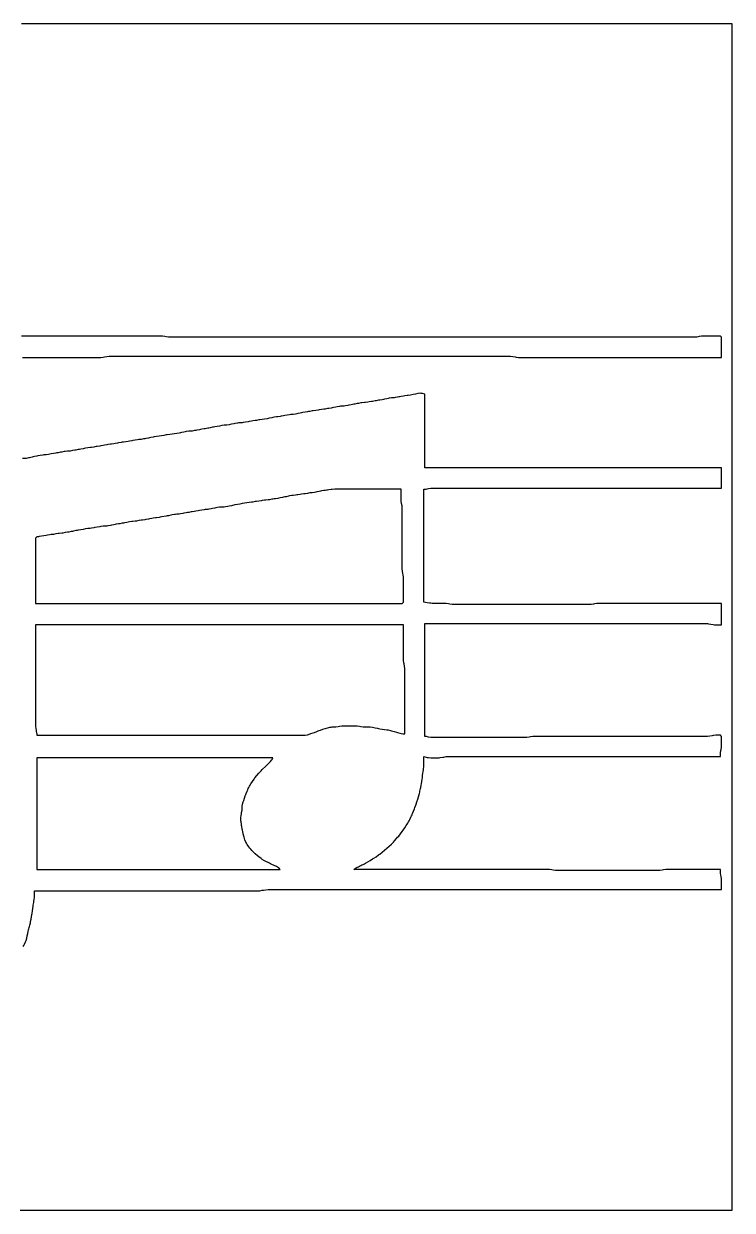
# Model space of a CAD drawing. Extents: x 0 to 1500, y 0 to 999.
# Drawn here: x 903 to 1500, y 0 to 999 of the extents above; entities that cross this region are included whole.
import ezdxf

# ---------------------------------------------------------------- set-up
doc = ezdxf.new("R2010")
doc.units = 0
doc.layers.add('C18', color=18, linetype='CONTINUOUS')
doc.layers.add('C7', color=7, linetype='CONTINUOUS')

msp = doc.modelspace()

# ---------------------------------------------------------------- linework, layer by layer
at = {"layer": 'C18'}
for points in [[(902, 718), (904, 718), (909, 718), (917, 718), (920, 718), (924, 718), (928, 718), (932, 718), (934, 718), (950, 718), (951, 718), (955, 718), (959, 718), (961, 718), (963, 718), (964, 718), (966, 718), (968, 718.083313), (970, 718.388916), (971, 718.611084), (973, 718.916687), (975, 719), (977, 719), (981, 719), (982, 719), (989, 719), (993, 719), (994, 719), (998, 719), (1001, 719), (1003, 719), (1004, 719), (1005, 719), (1006, 719), (1007, 719), (1011, 719), (1012, 719), (1017, 719), (1025, 719), (1026, 719), (1028, 719), (1029, 719), (1030, 719), (1032, 719), (1033, 719), (1035, 719), (1036, 719), (1037, 719), (1038, 719), (1042, 719), (1043, 719), (1044, 719), (1052, 719), (1054, 719), (1062, 719), (1063, 719), (1064, 719), (1068, 719), (1070, 719), (1078, 719), (1080, 719), (1082, 719), (1083, 719), (1085, 719), (1087, 719), (1088, 719), (1096, 719), (1100, 719), (1101, 719), (1105, 719), (1106, 719), (1107, 719), (1108, 719), (1110, 719), (1113, 719), (1114, 719), (1115, 719), (1117, 719), (1118, 719), (1120, 719), (1121, 719), (1123, 719), (1124, 719), (1140, 719), (1148, 719), (1149, 719), (1151, 719), (1152, 719), (1154, 719), (1156, 719), (1157, 719), (1161, 719), (1163, 719), (1164, 719), (1166, 719), (1170, 719), (1171, 719), (1175, 719), (1177, 719), (1181, 719), (1182, 719), (1184, 719), (1185, 719), (1187, 719), (1195, 719), (1196, 719), (1197, 719), (1199, 719), (1201, 719), (1204, 719), (1206, 719), (1207, 719), (1209, 719), (1210, 719), (1211, 719), (1215, 719), (1216, 719), (1220, 719), (1221, 719), (1223, 719), (1224, 719), (1228, 719), (1233, 719), (1237, 719), (1241, 719), (1242, 719), (1246, 719), (1250, 719), (1251, 719), (1252, 719), (1254, 719), (1256, 719), (1257, 719), (1265, 719), (1266, 719), (1269, 719), (1270, 719), (1275, 719), (1280, 719), (1281, 719), (1282, 719), (1283, 719), (1284, 719), (1286, 719), (1287, 719), (1289, 719), (1292, 719), (1293, 719), (1294, 719), (1298, 719), (1299, 719), (1307, 719), (1311, 719), (1313, 719), (1315, 718.916687), (1317, 718.611084), (1318, 718.388916), (1320, 718.083313), (1322, 718), (1324, 718), (1328, 718), (1332, 718), (1333, 718), (1335, 718), (1337, 718), (1339, 718), (1340, 718), (1341, 718), (1343, 718), (1347, 718), (1348, 718), (1352, 718), (1356, 718), (1357, 718), (1358, 718), (1366, 718), (1370, 718), (1371, 718), (1374, 718), (1378, 718), (1382, 718), (1386, 718), (1387, 718), (1388, 718), (1392, 718), (1393, 718), (1394, 718), (1396, 718), (1400, 718), (1401, 718), (1403, 718), (1407, 718), (1408, 718), (1410, 718), (1411, 718), (1412, 718), (1414, 718), (1416, 718), (1417, 718), (1418, 718), (1423, 718), (1425, 718), (1426, 718), (1428, 718), (1432, 718), (1434, 718), (1435, 718), (1439, 718), (1442, 718), (1443, 718), (1451, 718), (1455, 718), (1456, 718), (1460, 718), (1463, 718), (1464, 718), (1468, 718), (1469, 718), (1470, 718), (1478, 718), (1479, 718), (1483, 718), (1484, 718), (1488.944458, 718), (1489.5, 718), (1491, 718), (1491, 726), (1491, 730), (1491, 735), (1490, 736), (1487.944458, 736), (1486.944458, 736), (1486, 736), (1485, 736), (1483, 736), (1481, 736), (1480, 736), (1478, 736), (1477, 736), (1475, 735.972229), (1474, 735.916687), (1472, 735.611084), (1470, 735.222229), (1469, 735.083313), (1467, 735), (1465, 735), (1463, 735), (1462, 735), (1458, 735), (1456, 735), (1455, 735), (1453, 735), (1452, 735), (1444, 735), (1442, 735), (1438, 735), (1437, 735), (1429, 735), (1428, 735), (1424, 735), (1422, 735), (1418, 735), (1414, 735), (1413, 735), (1411, 735), (1410, 735), (1406, 735), (1404, 735), (1403, 735), (1395, 735), (1390, 735), (1386, 735), (1385, 735), (1384, 735), (1383, 735), (1382, 735), (1381, 735), (1380, 735), (1378, 735), (1377, 735), (1375, 735), (1374, 735), (1373, 735), (1369, 735), (1365, 735), (1363, 735), (1362, 735), (1360, 735), (1359, 735), (1355, 735), (1347, 735), (1346, 735), (1344, 735), (1340, 735), (1338, 735), (1336, 735), (1335, 735), (1333, 735), (1331, 735), (1327, 735), (1323, 735), (1319, 735), (1318, 735), (1317, 735), (1301, 735), (1285, 735), (1281, 735), (1279, 735), (1278, 735), (1272, 735), (1270, 735), (1266, 735), (1265, 735), (1257, 735), (1255, 735), (1254, 735), (1252, 735), (1251, 735), (1250, 735), (1245, 735), (1244, 735), (1243, 735), (1239, 735), (1238, 735), (1237, 735), (1236, 735), (1234, 735), (1218, 735), (1214, 735), (1213, 735), (1207, 735), (1203, 735), (1199, 735), (1198, 735), (1197, 735), (1195, 735), (1194, 735), (1192, 735), (1191, 735), (1187, 735), (1171, 735), (1170, 735), (1169, 735), (1166, 735), (1164, 735), (1160, 735), (1157, 735), (1155, 735), (1154, 735), (1152, 735), (1150, 735), (1148, 735), (1147, 735), (1146, 735), (1144, 735), (1128, 735), (1126, 735), (1125, 735), (1123, 735), (1119, 735), (1111, 735), (1110, 735), (1109, 735), (1108, 735), (1104, 735), (1100, 735), (1096, 735), (1090, 735), (1087, 735), (1086, 735), (1084, 735), (1083, 735), (1081, 735), (1080, 735), (1064, 735), (1063, 735), (1062, 735), (1061, 735), (1060, 735), (1059, 735), (1043, 735), (1042, 735), (1041, 735), (1040, 735), (1038, 735), (1036, 735), (1035, 735), (1031, 735), (1028, 735), (1027, 735), (1025, 735.083313), (1023, 735.388916), (1022, 735.611084), (1020, 735.916687), (1019, 735.972229), (1017, 736), (1016, 736), (1012, 736), (1011, 736), (1010, 736), (994, 736), (988, 736), (985, 736), (979, 736), (978, 736), (974, 736), (969, 736), (968, 736), (965, 736), (961, 736), (959, 736), (955, 736), (950, 736), (949, 736), (944, 736), (940, 736), (939, 736), (934, 736), (926, 736), (921, 736), (915, 736), (914, 736), (910, 736), (908, 736), (905, 736), (901, 736)], [(902.611084, 222), (903.166687, 223), (903.722229, 224), (904.611084, 226), (904.972229, 227), (905.583313, 229), (906, 231), (906.388916, 233), (906.861084, 235), (907.138916, 236), (907.361084, 237), (907.638916, 238), (907.861084, 239), (908.138916, 240), (908.611084, 242), (908.805542, 243), (909.194458, 245), (909.611084, 247), (909.944458, 249), (910.055542, 250), (910.388916, 252), (910.777771, 254), (911, 256), (911.083313, 257), (911.388916, 259), (911.611084, 260), (911.916687, 262), (911.972229, 263), (912, 265), (912, 265.944458), (912, 269), (913.5, 269), (914.055542, 269), (917, 269), (921, 269), (922, 269), (926, 269), (930, 269), (932, 269), (933, 269), (937, 269), (941, 269), (942, 269), (947, 269), (954, 269), (962, 269), (964, 269), (965, 269), (967, 269), (971, 269), (973, 269), (974, 269), (978, 269), (980, 269), (988, 269), (989, 269), (994, 269), (1010, 269), (1012, 269), (1017, 269), (1025, 269), (1026, 269), (1034, 269), (1035, 269), (1037, 269), (1045, 269), (1046, 269), (1048, 269), (1049, 269), (1051, 269), (1052, 269), (1054, 269), (1056, 269), (1058, 269), (1062, 269), (1070, 269), (1071, 269), (1072, 269), (1073, 269), (1077, 269), (1079, 269), (1080, 269), (1085, 269), (1093, 269), (1096, 269), (1098, 269), (1100, 269), (1102, 269.083344), (1104, 269.388885), (1105, 269.611115), (1107, 269.916656), (1109, 270), (1111, 270), (1112, 270), (1114, 270), (1122, 270), (1123, 270), (1131, 270), (1133, 270), (1138, 270), (1146, 270), (1150, 270), (1151, 270), (1159, 270), (1161, 270), (1162, 270), (1164, 270), (1168, 270), (1176, 270), (1177, 270), (1178, 270), (1186, 270), (1187, 270), (1188, 270), (1189, 270), (1190, 270), (1194, 270), (1195, 270), (1197, 270), (1198, 270), (1206, 270), (1207, 270), (1208, 270), (1210, 270), (1214, 270), (1218, 270), (1222, 270), (1223, 270), (1224, 270), (1228, 270), (1229, 270), (1230, 270), (1231, 270), (1232, 270), (1236, 270), (1240, 270), (1241, 270), (1245, 270), (1246, 270), (1247, 270), (1252, 270), (1253, 270), (1261, 270), (1269, 270), (1270, 270), (1271, 270), (1273, 270), (1281, 270), (1285, 270), (1286, 270), (1290, 270), (1291, 270), (1292, 270), (1293, 270), (1294, 270), (1296, 270), (1304, 270), (1308, 270), (1316, 270), (1320, 270), (1321, 270), (1323, 270), (1324, 270), (1328, 270), (1332, 270), (1333, 270), (1334, 270), (1335, 270), (1336, 270), (1337, 270), (1339, 270), (1340, 270), (1345, 270), (1346, 270), (1348, 270), (1356, 270), (1360, 270), (1361, 270), (1362, 270), (1363, 270), (1364, 270), (1368, 270), (1369, 270), (1370, 270), (1375, 270), (1376, 270), (1380, 270), (1381, 270), (1382, 270), (1383, 270), (1391, 270), (1392, 270), (1393, 270), (1401, 270), (1402, 270), (1404, 270), (1408, 270), (1409, 270), (1410, 270), (1418, 270), (1419, 270), (1423, 270), (1425, 270), (1426, 270), (1428, 270), (1429, 270), (1430, 270), (1432, 270), (1433, 270), (1436, 270), (1444, 270), (1460, 270), (1462, 270), (1464, 270), (1465, 270), (1469, 270), (1473, 270), (1474, 270), (1475, 270), (1478, 270), (1479, 270), (1483, 270), (1484, 270), (1488.944458, 270), (1489.5, 270), (1491, 270), (1491, 275), (1491, 277), (1490.972168, 278), (1490.916626, 279), (1490.611084, 281), (1490.388916, 282), (1490.083374, 283.944458), (1490.027832, 284.944458), (1490, 287), (1487.944458, 287), (1486.944458, 287), (1484, 287), (1483, 287), (1482, 287), (1478, 287), (1470, 287), (1466, 287), (1463, 287), (1461, 287), (1459, 287), (1458, 287), (1456, 287), (1455, 287), (1453, 287), (1452, 287), (1451, 287), (1448, 287), (1446, 287), (1444, 286.916656), (1442, 286.611115), (1441, 286.388885), (1439, 286.083344), (1438, 286.027771), (1436, 286), (1434, 286), (1426, 286), (1422, 286), (1421, 286), (1417, 286), (1415, 286), (1411, 286), (1410, 286), (1406, 286), (1404, 286), (1403, 286), (1402, 286), (1401, 286), (1399, 286), (1397, 286), (1396, 286), (1394, 286), (1391, 286), (1390, 286), (1386, 286), (1385, 286), (1377, 286), (1369, 286), (1367, 286), (1366, 286), (1364, 286), (1361, 286), (1360, 286), (1358, 286), (1355, 286), (1353, 286), (1351, 286.083344), (1349, 286.388885), (1348, 286.611115), (1346, 286.916656), (1344, 287), (1342, 287), (1338, 287), (1330, 287), (1326, 287), (1310, 287), (1302, 287), (1298, 287), (1297, 287), (1295, 287), (1292, 287), (1291, 287), (1290, 287), (1288, 287), (1284, 287), (1283, 287), (1275, 287), (1271, 287), (1267, 287), (1259, 287), (1257, 287), (1241, 287), (1237, 287), (1236, 287), (1235, 287), (1233, 287), (1229, 287), (1227, 287), (1225, 287), (1222, 287), (1220, 287), (1212, 287), (1208, 287), (1207, 287), (1203, 287), (1199, 287), (1198, 287), (1197, 287), (1195, 287), (1194, 287), (1192, 287), (1191, 287), (1189, 287), (1188, 287), (1187, 287), (1186, 287), (1184.055542, 287), (1181, 287), (1182.5, 288), (1183.055542, 288.222229), (1184.055542, 288.805542), (1185, 289.222229), (1186, 289.777771), (1187, 290.222229), (1188, 290.777771), (1189, 291.222229), (1190, 291.777771), (1191, 292.25), (1193, 293.388885), (1195, 294.611115), (1197, 295.805542), (1198, 296.388885), (1200, 297.694458), (1202, 299.138885), (1203, 299.861115), (1205, 301.388885), (1207, 303.083344), (1209, 304.916656), (1211, 306.611115), (1212.916626, 308.222229), (1214.611084, 310.027771), (1215.388916, 311), (1217.083374, 313), (1218, 314), (1218.916626, 315), (1220.583374, 317), (1222, 319), (1222.666626, 320), (1224, 322), (1225.333374, 324), (1225.972168, 325), (1226.611084, 326), (1227.166626, 327), (1227.75, 328), (1228.222168, 329), (1229.222168, 331), (1229.75, 332), (1230.166626, 333), (1230.611084, 334), (1231.388916, 336), (1232.194458, 338), (1232.611084, 339), (1233.333374, 341), (1233.666626, 342), (1234.333374, 344), (1235, 346), (1235.611084, 348), (1236.138916, 350), (1236.361084, 351), (1236.638916, 352), (1236.861084, 353), (1237.361084, 355), (1237.611084, 356), (1237.944458, 358), (1238.055542, 359), (1238.388916, 361), (1238.777832, 363), (1238.916626, 364), (1239.083374, 366), (1239.388916, 368), (1239.611084, 369), (1239.916626, 371), (1239.972168, 372), (1240, 373), (1240, 375), (1240, 382), (1242.055542, 381.416656), (1243.055542, 381.222229), (1244, 381.083344), (1246, 381), (1247, 381), (1249, 381), (1251, 381), (1253, 381.027771), (1254, 381.083344), (1256, 381.388885), (1257, 381.611115), (1259, 381.916656), (1260, 381.972229), (1262, 382), (1264, 382), (1269, 382), (1271, 382), (1272, 382), (1280, 382), (1281, 382), (1285, 382), (1286, 382), (1290, 382), (1291, 382), (1292, 382), (1294, 382), (1302, 382), (1306, 382), (1307, 382), (1308, 382), (1312, 382), (1313, 382), (1314, 382), (1315, 382), (1317, 382), (1321, 382), (1322, 382), (1326, 382), (1327, 382), (1329, 382), (1330, 382), (1332, 382), (1340, 382), (1345, 382), (1346, 382), (1350, 382), (1351, 382), (1352, 382), (1353, 382), (1385, 382), (1386, 382), (1390, 382), (1391, 382), (1392, 382), (1393, 382), (1394, 382), (1402, 382), (1404, 382), (1408, 382), (1409, 382), (1410, 382), (1413, 382), (1415, 382), (1416, 382), (1417, 382), (1421, 382), (1429, 382), (1433, 382), (1437, 382), (1438, 382), (1446, 382), (1454, 382), (1458, 382), (1462, 382), (1463, 382), (1464, 382), (1468, 382), (1476, 382), (1477, 382), (1479, 382), (1480, 382), (1482, 382), (1487.944458, 382), (1490, 382), (1490.027832, 384.055542), (1490.083374, 385.055542), (1490.388916, 387), (1490.611084, 388), (1490.916626, 390), (1490.972168, 391), (1491, 392), (1491, 394), (1491, 399), (1490, 400), (1487.944458, 400), (1486.944458, 399.972229), (1486, 399.916656), (1484, 399.611115), (1483, 399.388885), (1481, 399.083344), (1479, 399), (1477, 399), (1473, 399), (1469, 399), (1461, 399), (1459, 399), (1458, 399), (1456, 399), (1455, 399), (1453, 399), (1452, 399), (1450, 399), (1442, 399), (1426, 399), (1422, 399), (1414, 399), (1410, 399), (1409, 399), (1406, 399), (1403, 399), (1400, 399), (1398, 399), (1394, 399), (1393, 399), (1389, 399), (1385, 399), (1381, 399), (1380, 399), (1379, 399), (1375, 399), (1367, 399), (1365, 399), (1363, 399), (1362, 399), (1358, 399), (1354, 399), (1352, 399), (1344, 399), (1342, 399), (1338, 399), (1337, 399), (1335, 399), (1334, 399), (1332, 398.916656), (1330, 398.611115), (1329, 398.388885), (1327, 398.083344), (1325, 398), (1323, 398), (1319, 398), (1318, 398), (1314, 398), (1313, 398), (1309, 398), (1308, 398), (1292, 398), (1276, 398), (1274, 398), (1273, 398), (1257, 398), (1255, 398), (1250, 398), (1248, 398), (1247, 398.027771), (1246, 398.083344), (1244.055542, 398.388885), (1242.5, 398.75), (1241, 399), (1241, 413), (1241, 416), (1241, 419), (1241, 421), (1241, 494), (1243.055542, 494), (1244.055542, 494), (1247, 494), (1249, 494), (1254, 494), (1256, 494), (1258, 494), (1259, 494), (1260, 494), (1261, 494), (1269, 494), (1270, 494), (1271, 494), (1275, 494), (1276, 494), (1277, 494), (1281, 494), (1282, 494), (1283, 494), (1284, 494), (1288, 494), (1289, 494), (1297, 494), (1313, 494), (1321, 494), (1322, 494), (1323, 494), (1324, 494), (1325, 494), (1327, 494), (1329, 494), (1330, 494), (1332, 494), (1336, 494), (1340, 494), (1342, 494), (1344, 494), (1345, 494), (1347, 494), (1355, 494), (1359, 494), (1375, 494), (1377, 494), (1385, 494), (1390, 494), (1391, 494), (1393, 494), (1395, 494), (1396, 494), (1397, 494), (1398, 494), (1399, 494), (1401, 494), (1403, 494), (1406, 494), (1410, 494), (1414, 494), (1415, 494), (1420, 494), (1421, 494), (1424, 494), (1426, 494), (1428, 494), (1429, 494), (1430, 494), (1435, 494), (1436, 494), (1440, 494), (1441, 494), (1449, 494), (1450, 494), (1451, 494), (1453, 494), (1455, 494), (1456, 494), (1457, 494), (1458, 494), (1462, 494), (1463, 494), (1464, 494), (1468, 494), (1469, 494), (1473, 494), (1474, 494), (1476, 494), (1477, 494), (1479, 493.916656), (1480, 493.777771), (1482, 493.388885), (1484, 493.083344), (1485, 493.027771), (1487, 493), (1487.944458, 493), (1488.944458, 493), (1491, 493), (1491, 511), (1489.5, 511), (1487.944458, 511), (1486, 511), (1484, 511), (1479, 511), (1478, 511), (1474, 511), (1466, 511), (1465, 511), (1461, 511), (1460, 511), (1456, 511), (1455, 511), (1454, 511), (1451, 511), (1448, 511), (1447, 511), (1443, 511), (1439, 511), (1438, 511), (1430, 511), (1426, 511), (1424, 511), (1422, 511), (1418, 511), (1417, 511), (1413, 511), (1409, 511), (1405, 511), (1400, 511), (1399, 511), (1397, 511), (1396, 511), (1392, 511), (1389, 511), (1388, 511), (1386, 510.916656), (1384, 510.611115), (1383, 510.388885), (1381, 510.083344), (1379, 510), (1377, 510), (1373, 510), (1369, 510), (1368, 510), (1366, 510), (1364, 510), (1361, 510), (1345, 510), (1337, 510), (1335, 510), (1333, 510), (1332, 510), (1331, 510), (1328, 510), (1326, 510), (1325, 510), (1321, 510), (1320, 510), (1314, 510), (1312, 510), (1311, 510), (1309, 510), (1308, 510), (1306, 510), (1305, 510), (1303, 510), (1302, 510), (1300, 510), (1296, 510), (1295, 510), (1287, 510), (1285, 510), (1281, 510), (1280, 510), (1278, 510), (1274, 510), (1273, 510), (1272, 510), (1270, 510), (1269, 510), (1267, 510), (1265, 510.027771), (1264, 510.083344), (1262, 510.388885), (1261, 510.611115), (1259, 510.916656), (1258, 510.972229), (1257, 511), (1255, 511), (1250, 511), (1249, 511), (1247, 511), (1246, 511.027771), (1245, 511.083344), (1243.055542, 511.388885), (1241.5, 511.75), (1240, 512), (1240, 515.055542), (1240, 541), (1240, 543), (1240, 607), (1241.5, 607.083313), (1242.055542, 607.222229), (1243.055542, 607.388916), (1244, 607.611084), (1246, 607.916687), (1247, 607.972229), (1248, 608), (1250, 608), (1255, 608), (1256, 608), (1257, 608), (1261, 608), (1262, 608), (1263, 608), (1264, 608), (1265, 608), (1266, 608), (1270, 608), (1271, 608), (1275, 608), (1276, 608), (1277, 608), (1278, 608), (1280, 608), (1282, 608), (1286, 608), (1287, 608), (1289, 608), (1292, 608), (1300, 608), (1301, 608), (1305, 608), (1306, 608), (1307, 608), (1311, 608), (1312, 608), (1313, 608), (1314, 608), (1318, 608), (1326, 608), (1330, 608), (1335, 608), (1343, 608), (1347, 608), (1348, 608), (1349, 608), (1353, 608), (1354, 608), (1355, 608), (1360, 608), (1361, 608), (1365, 608), (1366, 608), (1367, 608), (1368, 608), (1372, 608), (1376, 608), (1377, 608), (1381, 608), (1382, 608), (1383, 608), (1384, 608), (1388, 608), (1389, 608), (1397, 608), (1405, 608), (1437, 608), (1440, 608), (1441, 608), (1449, 608), (1450, 608), (1451, 608), (1453, 608), (1461, 608), (1465, 608), (1466, 608), (1473, 608), (1480, 608), (1481, 608), (1485, 608), (1487.944458, 608), (1488.944458, 608), (1491, 608), (1491, 616), (1491, 620), (1491, 625), (1488.944458, 625), (1487.944458, 625), (1487, 625), (1483, 625), (1482, 625), (1481, 625), (1465, 625), (1463, 625), (1455, 625), (1451, 625), (1450, 625), (1446, 625), (1444, 625), (1442, 625), (1441, 625), (1433, 625), (1432, 625), (1424, 625), (1422, 625), (1420, 625), (1419, 625), (1418, 625), (1415, 625), (1413, 625), (1411, 625), (1410, 625), (1406, 625), (1398, 625), (1390, 625), (1386, 625), (1384, 625), (1383, 625), (1381, 625), (1379, 625), (1376, 625), (1375, 625), (1371, 625), (1370, 625), (1362, 625), (1360, 625), (1356, 625), (1355, 625), (1351, 625), (1350, 625), (1348, 625), (1346, 625), (1345, 625), (1343, 625), (1335, 625), (1331, 625), (1330, 625), (1328, 625), (1325, 625), (1324, 625), (1323, 625), (1321, 625), (1319, 625), (1316, 625), (1308, 625), (1304, 625), (1300, 625), (1296, 625), (1290, 625), (1286, 625), (1284, 625), (1282, 625), (1281, 625), (1280, 625), (1272, 625), (1270, 625), (1266, 625), (1265, 625), (1261, 625), (1259, 625), (1251, 625), (1247, 625), (1246, 625), (1245, 625), (1243.055542, 625), (1241, 625), (1241, 628.055542), (1241, 630), (1241, 634), (1241, 635), (1241, 647), (1241, 660), (1241, 661), (1241, 662), (1241, 667), (1241, 670), (1241, 674), (1241, 676), (1241, 679), (1241, 687), (1238.944458, 687.583313), (1237.944458, 687.75), (1237, 687.833313), (1235, 687.611084), (1233, 687.194458), (1231, 686.805542), (1230, 686.611084), (1229, 686.388916), (1227, 686.055542), (1226, 685.944458), (1224, 685.611084), (1223, 685.388916), (1221, 685.055542), (1220, 684.944458), (1219, 684.777771), (1218, 684.611084), (1216, 684.222229), (1215, 684.083313), (1213, 683.916687), (1211, 683.611084), (1210, 683.388916), (1209, 683.194458), (1207, 682.805542), (1206, 682.611084), (1205, 682.388916), (1203, 682.055542), (1202, 681.944458), (1200, 681.611084), (1199, 681.388916), (1197, 681.055542), (1196, 680.944458), (1194, 680.611084), (1193, 680.388916), (1191, 680.083313), (1190, 680.027771), (1188, 679.916687), (1187, 679.777771), (1185, 679.388916), (1184, 679.194458), (1182, 678.805542), (1181, 678.611084), (1180, 678.388916), (1179, 678.194458), (1177, 677.805542), (1176, 677.611084), (1174, 677.222229), (1173, 677.083313), (1172, 677.027771), (1170, 676.916687), (1169, 676.777771), (1167, 676.388916), (1166, 676.194458), (1164, 675.805542), (1163, 675.611084), (1162, 675.388916), (1160, 675.055542), (1159, 674.944458), (1157, 674.611084), (1156, 674.388916), (1154, 674.083313), (1152, 673.916687), (1151, 673.777771), (1149, 673.388916), (1147, 673.055542), (1146, 672.944458), (1144, 672.611084), (1143, 672.388916), (1142, 672.222229), (1140, 671.944458), (1138, 671.611084), (1137, 671.388916), (1136, 671.194458), (1134, 670.805542), (1133, 670.611084), (1132, 670.388916), (1130, 670.083313), (1128, 669.916687), (1127, 669.777771), (1125, 669.388916), (1123, 669.055542), (1122, 668.944458), (1120, 668.611084), (1119, 668.388916), (1117, 668.055542), (1116, 667.944458), (1114, 667.611084), (1113, 667.388916), (1112, 667.194458), (1110, 666.805542), (1109, 666.611084), (1108, 666.388916), (1106, 666.083313), (1104, 665.916687), (1102, 665.611084), (1101, 665.388916), (1099, 665.055542), (1098, 664.944458), (1096, 664.611084), (1095, 664.388916), (1093, 664.055542), (1092, 663.944458), (1090, 663.611084), (1088, 663.222229), (1087, 663.083313), (1086, 663.027771), (1084, 662.916687), (1083, 662.777771), (1081, 662.388916), (1080, 662.194458), (1078, 661.805542), (1077, 661.611084), (1076, 661.388916), (1074, 661.083313), (1072, 660.916687), (1070, 660.611084), (1068, 660.222229), (1066, 659.944458), (1064, 659.611084), (1063, 659.388916), (1062, 659.194458), (1060, 658.805542), (1059, 658.611084), (1058, 658.388916), (1056, 658.055542), (1055, 657.944458), (1053, 657.611084), (1052, 657.388916), (1051, 657.194458), (1049, 656.805542), (1048, 656.611084), (1047, 656.388916), (1045, 656.083313), (1044, 656.027771), (1042, 655.916687), (1040, 655.611084), (1039, 655.388916), (1038, 655.194458), (1036, 654.805542), (1035, 654.611084), (1034, 654.388916), (1032, 654.055542), (1030, 653.777771), (1028, 653.388916), (1026, 653.083313), (1024, 652.916687), (1023, 652.777771), (1021, 652.388916), (1019, 652.055542), (1017, 651.777771), (1015, 651.388916), (1013, 651.055542), (1012, 650.944458), (1010, 650.611084), (1009, 650.388916), (1008, 650.194458), (1006, 649.805542), (1005, 649.611084), (1004, 649.388916), (1002, 649.083313), (1000, 648.916687), (999, 648.777771), (997, 648.388916), (995, 648.055542), (994, 647.944458), (992, 647.611084), (991, 647.388916), (989, 647.055542), (987, 646.777771), (986, 646.611084), (985, 646.388916), (983, 646.055542), (982, 645.944458), (980, 645.611084), (979, 645.388916), (977, 645.055542), (976, 644.944458), (974, 644.611084), (973, 644.388916), (971, 644.055542), (970, 643.944458), (968, 643.611084), (967, 643.388916), (965, 643.055542), (964, 642.944458), (963, 642.777771), (962, 642.611084), (960, 642.222229), (959, 642.083313), (957, 641.916687), (955, 641.611084), (954, 641.388916), (953, 641.194458), (951, 640.805542), (950, 640.611084), (949, 640.388916), (947, 640.055542), (946, 639.944458), (944, 639.611084), (942, 639.222229), (941, 639.083313), (940, 639.027771), (938, 638.916687), (937, 638.777771), (935, 638.388916), (934, 638.194458), (932, 637.805542), (931, 637.611084), (930, 637.388916), (928, 637.055542), (926, 636.777771), (924, 636.388916), (922, 636.083313), (920, 635.916687), (919, 635.777771), (917, 635.388916), (915, 635.055542), (914, 634.944458), (912, 634.611084), (911, 634.361084), (910, 634.138916), (908, 633.638916), (907, 633.388916), (905, 633.083313), (904, 633.027771), (902, 632.916687)]]:
    msp.add_lwpolyline(points, dxfattribs=at)
at = {"layer": 'C7'}
for points in [[(900, 0), (904, 0), (910, 0), (911, 0), (913, 0), (917, 0), (925, 0), (931, 0), (932, 0), (940, 0), (948, 0), (952, 0), (956, 0), (960, 0), (962, 0), (965, 0), (966, 0), (982, 0), (986, 0), (990, 0), (996, 0), (1004, 0), (1008, 0), (1016, 0), (1018, 0), (1026, 0), (1027, 0), (1028, 0), (1029, 0), (1030, 0), (1038, 0), (1040, 0), (1041, 0), (1042, 0), (1046, 0), (1050, 0), (1051, 0), (1059, 0), (1067, 0), (1068, 0), (1069, 0), (1073, 0), (1078, 0), (1079, 0), (1081, 0), (1084, 0), (1085, 0), (1086, 0), (1087, 0), (1092, 0), (1100, 0), (1104, 0), (1105, 0), (1106, 0), (1107, 0), (1108, 0), (1109, 0), (1111, 0), (1112, 0), (1116, 0), (1124, 0), (1125, 0), (1126, 0), (1130, 0), (1131, 0), (1133, 0), (1138, 0), (1146, 0), (1150, 0), (1151, 0), (1152, 0), (1153, 0), (1155, 0), (1157, 0), (1158, 0), (1162, 0), (1163, 0), (1164, 0), (1165, 0), (1169, 0), (1170, 0), (1174, 0), (1179, 0), (1184, 0), (1185, 0), (1187, 0), (1189, 0), (1192, 0), (1197, 0), (1200, 0), (1204, 0), (1236, 0), (1238, 0), (1239, 0), (1241, 0), (1242, 0), (1246, 0), (1248, 0), (1252, 0), (1253, 0), (1254, 0), (1255, 0), (1256, 0), (1258, 0), (1290, 0), (1292, 0), (1296, 0), (1297, 0), (1298, 0), (1299, 0), (1300, 0), (1301, 0), (1305, 0), (1306, 0), (1307, 0), (1311, 0), (1312, 0), (1313, 0), (1314, 0), (1318, 0), (1319, 0), (1320, 0), (1321, 0), (1325, 0), (1333, 0), (1341, 0), (1345, 0), (1346, 0), (1347, 0), (1348, 0), (1350, 0), (1351, 0), (1355, 0), (1356, 0), (1364, 0), (1368, 0), (1376, 0), (1380, 0), (1381, 0), (1382, 0), (1386, 0), (1387, 0), (1388, 0), (1389, 0), (1391, 0), (1392, 0), (1396, 0), (1397, 0), (1401, 0), (1402, 0), (1403, 0), (1404, 0), (1408, 0), (1409, 0), (1413, 0), (1414, 0), (1415, 0), (1416, 0), (1420, 0), (1421, 0), (1422, 0), (1423, 0), (1425, 0), (1426, 0), (1428, 0), (1436, 0), (1438, 0), (1454, 0), (1458, 0), (1459, 0), (1460, 0), (1462, 0), (1464, 0), (1465, 0), (1481, 0), (1485, 0), (1486, 0), (1487, 0), (1491, 0), (1492, 0), (1493, 0), (1496.944458, 0), (1497.944458, 0), (1500, 0), (1500, 6), (1500, 7), (1500, 8), (1500, 68), (1500, 69), (1500, 70), (1500, 130), (1500, 133), (1500, 151), (1500, 155), (1500, 157), (1500, 207), (1500, 267), (1500, 268), (1500, 300), (1500, 305), (1500, 335), (1500, 338), (1500, 346), (1500, 347), (1500, 353), (1500, 413), (1500, 415), (1500, 420), (1500, 421), (1500, 437), (1500, 441), (1500, 442), (1500, 474), (1500, 506), (1500, 525), (1500, 541), (1500, 546), (1500, 556), (1500, 559), (1500, 567), (1500, 572), (1500, 580), (1500, 584), (1500, 589), (1500, 590), (1500, 592), (1500, 595), (1500, 603), (1500, 609), (1500, 627), (1500, 628), (1500, 634), (1500, 639), (1500, 643), (1500, 648), (1500, 649), (1500, 651), (1500, 654), (1500, 656), (1500, 662), (1500, 663), (1500, 669), (1500, 673), (1500, 678), (1500, 682), (1500, 688), (1500, 698), (1500, 701), (1500, 709), (1500, 717), (1500, 719), (1500, 722), (1500, 728), (1500, 760), (1500, 768), (1500, 800), (1500, 808), (1500, 812), (1500, 813), (1500, 817), (1500, 818), (1500, 821), (1500, 826), (1500, 827), (1500, 843), (1500, 845), (1500, 847), (1500, 849), (1500, 850), (1500, 858), (1500, 863), (1500, 864), (1500, 865), (1500, 866), (1500, 868), (1500, 872), (1500, 876), (1500, 877), (1500, 879), (1500, 883), (1500, 884), (1500, 885), (1500, 901), (1500, 904), (1500, 906), (1500, 907), (1500, 911), (1500, 913), (1500, 914), (1500, 915), (1500, 920), (1500, 925), (1500, 931), (1500, 932), (1500, 935), (1500, 943), (1500, 945), (1500, 946), (1500, 947), (1500, 951), (1500, 952), (1500, 960), (1500, 964), (1500, 965), (1500, 981), (1500, 987), (1500, 989), (1500, 990), (1500, 995.944458), (1500, 997.5), (1500, 999), (1498.5, 999), (1496.944458, 999), (1495, 999), (1494, 999), (1490, 999), (1482, 999), (1466, 999), (1462, 999), (1454, 999), (1446, 999), (1442, 999), (1438, 999), (1437, 999), (1421, 999), (1405, 999), (1401, 999), (1393, 999), (1392, 999), (1388, 999), (1385, 999), (1381, 999), (1380, 999), (1379, 999), (1378, 999), (1346, 999), (1345, 999), (1341, 999), (1340, 999), (1339, 999), (1338, 999), (1334, 999), (1332, 999), (1328, 999), (1327, 999), (1323, 999), (1319, 999), (1318, 999), (1316, 999), (1313, 999), (1309, 999), (1308, 999), (1307, 999), (1305, 999), (1301, 999), (1300, 999), (1292, 999), (1288, 999), (1287, 999), (1285, 999), (1281, 999), (1280, 999), (1278, 999), (1274, 999), (1273, 999), (1272, 999), (1240, 999), (1232, 999), (1231, 999), (1230, 999), (1226, 999), (1222, 999), (1221, 999), (1220, 999), (1219, 999), (1217, 999), (1213, 999), (1212, 999), (1211, 999), (1207, 999), (1206, 999), (1205, 999), (1201, 999), (1193, 999), (1192, 999), (1191, 999), (1187, 999), (1186, 999), (1182, 999), (1181, 999), (1180, 999), (1178, 999), (1174, 999), (1173, 999), (1157, 999), (1153, 999), (1151, 999), (1148, 999), (1140, 999), (1139, 999), (1138, 999), (1137, 999), (1135, 999), (1134, 999), (1132, 999), (1131, 999), (1130, 999), (1128, 999), (1126, 999), (1125, 999), (1123, 999), (1119, 999), (1118, 999), (1117, 999), (1113, 999), (1109, 999), (1108, 999), (1107, 999), (1106, 999), (1105, 999), (1097, 999), (1096, 999), (1092, 999), (1091, 999), (1083, 999), (1079, 999), (1078, 999), (1076, 999), (1072, 999), (1071, 999), (1070, 999), (1069, 999), (1068, 999), (1067, 999), (1066, 999), (1065, 999), (1057, 999), (1056, 999), (1055, 999), (1047, 999), (1045, 999), (1044, 999), (1042, 999), (1038, 999), (1037, 999), (1029, 999), (1027, 999), (1026, 999), (1025, 999), (1021, 999), (1015, 999), (1010, 999), (1002, 999), (1001, 999), (998, 999), (997, 999), (992, 999), (990, 999), (988, 999), (987, 999), (985, 999), (977, 999), (974, 999), (968, 999), (966, 999), (963, 999), (961, 999), (956, 999), (953, 999), (937, 999), (934, 999), (930, 999), (928, 999), (927, 999), (925, 999), (923, 999), (918, 999), (915, 999), (911, 999), (907, 999), (901, 999)], [(914, 567), (913, 566), (913, 564.5), (913, 553), (913, 552), (913, 551), (913, 550), (913, 546), (913, 540), (913, 511), (915.055542, 511), (916.055542, 511), (925, 511), (929, 511), (934, 511), (942, 511), (945, 511), (951, 511), (961, 511), (969, 511), (979, 511), (983, 511), (985, 511), (986, 511), (987, 511), (992, 511), (1000, 511), (1001, 511), (1005, 511), (1010, 511), (1012, 511), (1016, 511), (1020, 511), (1023, 511), (1027, 511), (1035, 511), (1037, 511), (1038, 511), (1042, 511), (1043, 511), (1044, 511), (1046, 511), (1048, 511), (1049, 511), (1050, 511), (1051, 511), (1052, 511), (1054, 511), (1056, 511), (1060, 511), (1061, 511), (1062, 511), (1063, 511), (1067, 511), (1068, 511), (1069, 511), (1073, 511), (1074, 511), (1075, 511), (1077, 511), (1079, 511), (1080, 511), (1084, 511), (1085, 511), (1086, 511), (1087, 511), (1092, 511), (1100, 511), (1104, 511), (1105, 511), (1106, 511), (1107, 511), (1112, 511), (1120, 511), (1124, 511), (1129, 511), (1130, 511), (1131, 511), (1135, 511), (1143, 511), (1147, 511), (1150, 511), (1154, 511), (1155, 511), (1159, 511), (1161, 511), (1162, 511), (1164, 511), (1165, 511), (1166, 511), (1168, 511), (1169, 511), (1172, 511), (1176, 511), (1177, 511), (1182, 511), (1184, 511), (1185, 511), (1187, 511), (1188, 511), (1189, 511), (1190, 511), (1191, 511), (1195, 511), (1196, 511), (1199, 511), (1203, 511), (1207, 511), (1208, 511), (1210, 511), (1214, 511), (1222, 511), (1223, 512), (1223, 525), (1223, 529), (1223, 530), (1222.972168, 532), (1222.916626, 533), (1222.611084, 535), (1222.388916, 536), (1222.083374, 538), (1222, 540), (1222, 541), (1222, 544), (1222, 547), (1222, 551), (1222, 577), (1222, 578), (1222, 586), (1222, 589), (1222, 590), (1221.916626, 592), (1221.777832, 593), (1221.388916, 595), (1221.083374, 597), (1221.027832, 598), (1221, 599), (1221, 601), (1221, 603.944458), (1221, 607), (1217, 607), (1213, 607), (1212, 607), (1211, 607), (1209, 607), (1208, 607), (1207, 607), (1203, 607), (1202, 607), (1198, 607), (1197, 607), (1196, 607), (1192, 607), (1191, 607), (1183, 607), (1182, 607), (1180, 607), (1179, 607), (1177, 607), (1169, 607), (1166, 607), (1165, 607), (1163, 606.972229), (1162, 606.916687), (1160, 606.611084), (1159, 606.388916), (1158, 606.222229), (1157, 606.055542), (1156, 605.944458), (1154, 605.611084), (1153, 605.388916), (1152, 605.194458), (1150, 604.805542), (1149, 604.611084), (1148, 604.388916), (1146, 604.083313), (1144, 603.916687), (1143, 603.777771), (1142, 603.611084), (1140, 603.222229), (1139, 603.083313), (1137, 602.916687), (1136, 602.777771), (1134, 602.388916), (1133, 602.222229), (1132, 602.083313), (1130, 601.916687), (1129, 601.777771), (1127, 601.388916), (1126, 601.194458), (1124, 600.805542), (1123, 600.611084), (1122, 600.388916), (1121, 600.194458), (1119, 599.805542), (1118, 599.611084), (1117, 599.388916), (1115, 599.055542), (1114, 598.944458), (1113, 598.777771), (1112, 598.611084), (1110, 598.222229), (1109, 598.083313), (1107, 597.972229), (1106, 597.916687), (1104, 597.611084), (1103, 597.388916), (1101, 597.055542), (1099, 596.777771), (1098, 596.611084), (1096, 596.222229), (1095, 596.083313), (1093, 595.916687), (1091, 595.611084), (1089, 595.222229), (1087, 594.944458), (1085, 594.611084), (1083, 594.194458), (1081, 593.805542), (1080, 593.611084), (1079, 593.388916), (1078, 593.194458), (1076, 592.805542), (1075, 592.611084), (1073, 592.222229), (1072, 592.083313), (1071, 592.027771), (1069, 591.972229), (1068, 591.916687), (1066, 591.611084), (1065, 591.388916), (1064, 591.194458), (1062, 590.805542), (1061, 590.611084), (1059, 590.222229), (1058, 590.083313), (1056, 589.916687), (1055, 589.777771), (1053, 589.388916), (1051, 589.055542), (1050, 588.944458), (1048, 588.611084), (1047, 588.388916), (1045, 588.055542), (1044, 587.944458), (1042, 587.611084), (1041, 587.388916), (1040, 587.194458), (1038, 586.805542), (1037, 586.611084), (1035, 586.222229), (1034, 586.083313), (1032, 585.972229), (1031, 585.916687), (1030, 585.777771), (1028, 585.388916), (1027, 585.194458), (1025, 584.805542), (1024, 584.611084), (1023, 584.388916), (1021, 584.055542), (1019, 583.777771), (1018, 583.611084), (1017, 583.388916), (1015, 583.055542), (1014, 582.944458), (1012, 582.611084), (1011, 582.388916), (1009, 582.055542), (1008, 581.944458), (1006, 581.611084), (1005, 581.388916), (1003, 581.055542), (1002, 580.944458), (1000, 580.611084), (998, 580.222229), (997, 580.083313), (995, 579.972229), (994, 579.916687), (992, 579.611084), (991, 579.388916), (990, 579.194458), (988, 578.805542), (987, 578.611084), (986, 578.388916), (984, 578.055542), (983, 577.944458), (981, 577.611084), (980, 577.388916), (979, 577.194458), (977, 576.805542), (976, 576.611084), (974, 576.222229), (973, 576.083313), (971, 575.972229), (970, 575.916687), (968, 575.611084), (967, 575.388916), (965, 575.055542), (963, 574.777771), (962, 574.611084), (960, 574.222229), (959, 574.083313), (957, 573.916687), (955, 573.611084), (953, 573.222229), (951, 572.944458), (949, 572.611084), (948, 572.388916), (947, 572.194458), (945, 571.805542), (944, 571.611084), (943, 571.388916), (941, 571.055542), (940, 570.944458), (938, 570.611084), (936, 570.222229), (935, 570.083313), (933, 569.916687), (932, 569.777771), (930, 569.388916), (928, 569.083313), (926, 568.916687), (925, 568.777771), (923, 568.388916), (922, 568.222229), (920, 567.944458), (918, 567.611084), (916.055542, 567.222229), (915.5, 567.083313), (914, 567)], [(913, 493), (913, 491.5), (913, 489.944458), (913, 439), (913, 417), (913, 410), (913, 408), (913.027771, 407), (913.083313, 406), (913.388916, 404), (913.611084, 403.055542), (913.777771, 402.055542), (913.916687, 401.5), (914, 400), (922, 400), (926, 400), (927, 400), (929, 400), (937, 400), (941, 400), (945, 400), (951, 400), (957, 400), (973, 400), (974, 400), (979, 400), (983, 400), (985, 400), (990, 400), (998, 400), (1003, 400), (1011, 400), (1015, 400), (1017, 400), (1018, 400), (1022, 400), (1026, 400), (1027, 400), (1035, 400), (1036, 400), (1037, 400), (1045, 400), (1049, 400), (1057, 400), (1059, 400), (1060, 400), (1062, 400), (1063, 400), (1079, 400), (1080, 400), (1088, 400), (1089, 400), (1090, 400), (1098, 400), (1099, 400), (1100, 400), (1108, 400), (1109, 400), (1110, 400), (1112, 400), (1114, 400), (1115, 400), (1117, 400), (1118, 400), (1126, 400), (1127, 400), (1128, 400), (1133, 400), (1135, 400), (1136, 400), (1138, 400), (1140, 400.083344), (1142, 400.416656), (1143, 400.694458), (1145, 401.333344), (1147, 402.027771), (1148, 402.388885), (1150, 403.194458), (1151, 403.611115), (1152, 403.972229), (1153, 404.333344), (1155, 405), (1157, 405.611115), (1158, 405.861115), (1160, 406.361115), (1161, 406.611115), (1162, 406.777771), (1163, 406.916656), (1165, 407.027771), (1166, 407.083344), (1168, 407.388885), (1169, 407.611115), (1171, 407.916656), (1172, 407.972229), (1174, 408), (1178, 408), (1180, 408), (1181, 408), (1183, 407.972229), (1184, 407.916656), (1186, 407.611115), (1187, 407.388885), (1189, 407.083344), (1190, 407.027771), (1192, 407), (1194, 406.972229), (1195, 406.916656), (1197, 406.611115), (1198, 406.388885), (1199, 406.194458), (1201, 405.805542), (1202, 405.611115), (1203, 405.388885), (1205, 405.083344), (1207, 404.916656), (1209, 404.611115), (1210, 404.361115), (1212, 403.861115), (1213, 403.638885), (1214, 403.361115), (1215, 403.138885), (1217, 402.611115), (1218, 402.305542), (1220, 401.694458), (1220.944458, 401.416656), (1222.5, 401.083344), (1224, 401), (1224, 407), (1224, 438), (1224, 450), (1224, 454), (1224, 456), (1223.916626, 458), (1223.611084, 460), (1223.388916, 461), (1223.083374, 463), (1223.027832, 464), (1223, 466), (1223, 468), (1223, 474), (1223, 493), (1221.5, 493), (1219.944458, 493), (1219, 493), (1217, 493), (1214, 493), (1211, 493), (1209, 493), (1208, 493), (1204, 493), (1200, 493), (1199, 493), (1198, 493), (1194, 493), (1193, 493), (1189, 493), (1188, 493), (1187, 493), (1186, 493), (1182, 493), (1181, 493), (1177, 493), (1176, 493), (1175, 493), (1174, 493), (1173, 493), (1171, 493), (1169, 493), (1167, 493), (1163, 493), (1162, 493), (1161, 493), (1160, 493), (1159, 493), (1155, 493), (1154, 493), (1150, 493), (1142, 493), (1138, 493), (1134, 493), (1133, 493), (1132, 493), (1131, 493), (1127, 493), (1126, 493), (1122, 493), (1120, 493), (1119, 493), (1117, 493), (1116, 493), (1112, 493), (1111, 493), (1107, 493), (1105, 493), (1104, 493), (1102, 493), (1070, 493), (1069, 493), (1053, 493), (1049, 493), (1048, 493), (1042, 493), (1041, 493), (1039, 493), (1036, 493), (1034, 493), (1030, 493), (1028, 493), (1026, 493), (1018, 493), (1014, 493), (1013, 493), (1011, 493), (1009, 493), (1008, 493), (1007, 493), (1005, 493), (1003, 493), (1000, 493), (996, 493), (991, 493), (983, 493), (978, 493), (976, 493), (971, 493), (955, 493), (950, 493), (948, 493), (944, 493), (943, 493), (935, 493), (934, 493), (930, 493), (928, 493), (927, 493), (925, 493), (922, 493), (920, 493), (918, 493), (913, 493)], [(914, 381), (914, 379.5), (914, 287), (978, 287), (1010, 287), (1015, 287), (1023, 287), (1025, 287), (1027, 287), (1028, 287), (1029, 287), (1030, 287), (1032, 287), (1036, 287), (1037, 287), (1045, 287), (1046, 287), (1054, 287), (1055, 287), (1057, 287), (1058, 287), (1060, 287), (1061, 287), (1062, 287), (1070, 287), (1071, 287), (1072, 287), (1080, 287), (1081, 287), (1089, 287), (1090, 287), (1095, 287), (1103, 287), (1104, 287), (1106, 287), (1107, 287), (1108, 287), (1109, 287), (1113, 287), (1115, 287), (1115.944458, 287), (1119, 287), (1118.222168, 288.166656), (1117.694458, 288.416656), (1116.888916, 288.972229), (1115.972168, 289.361115), (1114, 290.25), (1112, 291.222229), (1111, 291.777771), (1110, 292.222229), (1109, 292.777771), (1107, 293.777771), (1106, 294.25), (1104, 295.444458), (1103, 296.166656), (1101, 297.638885), (1100, 298.388885), (1098, 300.083344), (1096.027832, 302), (1095.083374, 303), (1094.222168, 304), (1093.416626, 305), (1092.694458, 306), (1091.388916, 308), (1090.833374, 309), (1090.277832, 310), (1089.388916, 312), (1088.694458, 314), (1088.416626, 315), (1088, 317), (1087.611084, 319), (1087.388916, 320), (1087.194458, 321), (1086.805542, 323), (1086.611084, 324), (1086.388916, 325), (1086.083374, 327), (1086.027832, 328), (1086, 329), (1086.027832, 331), (1086.083374, 332), (1086.388916, 334), (1086.611084, 335), (1086.916626, 337), (1086.972168, 338), (1087.083374, 340), (1087.416626, 342), (1088, 344), (1088.333374, 345), (1089, 347), (1089.666626, 349), (1090.027832, 350), (1090.388916, 351), (1091.25, 353), (1091.777832, 354), (1092.222168, 355), (1092.777832, 356), (1093.25, 357), (1093.833374, 358), (1094.388916, 359), (1095.694458, 361), (1097.138916, 363), (1097.861084, 364), (1099.388916, 366), (1101.083374, 368), (1103, 370), (1104, 371), (1107, 374), (1108, 375), (1109.972168, 377), (1110.888916, 377.944458), (1111.694458, 378.944458), (1112.222168, 379.5), (1113, 381), (1109, 381), (1108, 381), (1107, 381), (1099, 381), (1098, 381), (1094, 381), (1092, 381), (1090, 381), (1089, 381), (1088, 381), (1084, 381), (1083, 381), (1079, 381), (1077, 381), (1075, 381), (1074, 381), (1073, 381), (1065, 381), (1057, 381), (1056, 381), (1055, 381), (1054, 381), (1052, 381), (1051, 381), (1047, 381), (1043, 381), (1027, 381), (1019, 381), (1018, 381), (1014, 381), (1013, 381), (1011, 381), (1009, 381), (1008, 381), (1007, 381), (1005, 381), (1004, 381), (999, 381), (997, 381), (992, 381), (988, 381), (982, 381), (979, 381), (975, 381), (970, 381), (967, 381), (965, 381), (962, 381), (958, 381), (955, 381), (954, 381), (950, 381), (945, 381), (941, 381), (936, 381), (932, 381), (928, 381), (926, 381), (925, 381), (922, 381), (920, 381), (914, 381)]]:
    msp.add_lwpolyline(points, dxfattribs=at)

doc.saveas('drawing.dxf')
